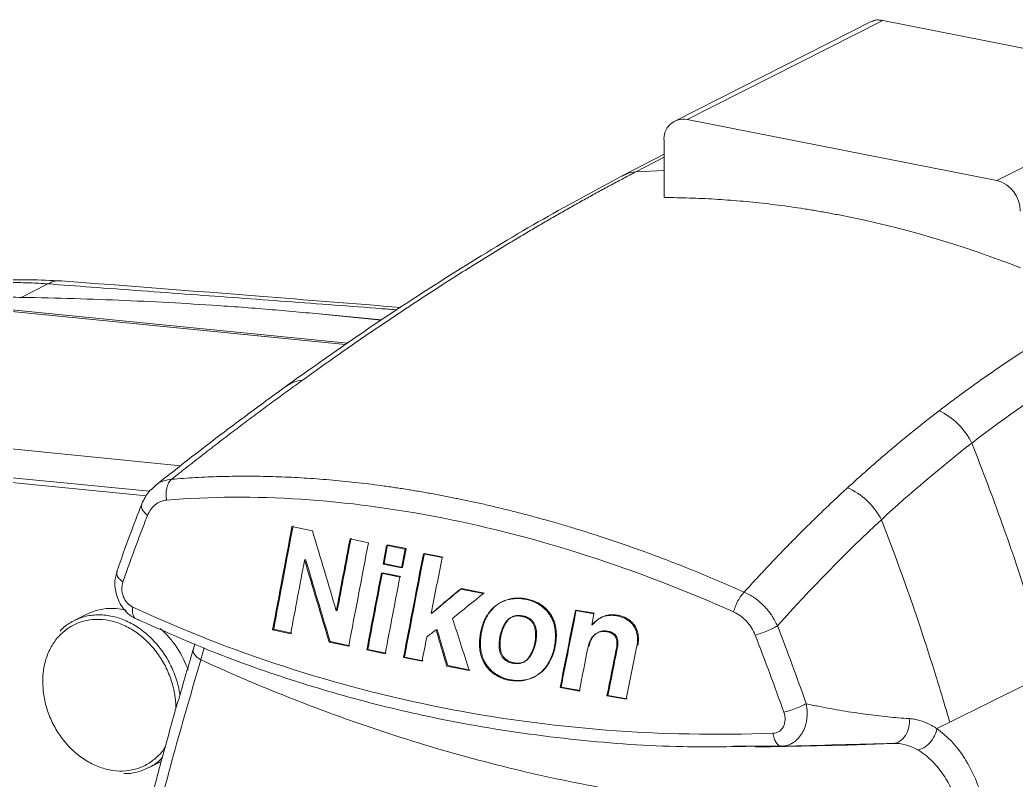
# Model space of a CAD drawing. Header units: millimetres. Extents: x -85 to 57, y -58 to 67.
# Drawn here: x -47 to 7.4, y 25.3 to 66.7 of the extents above; entities that cross this region are included whole.
import ezdxf

# ---------------------------------------------------------------- set-up
doc = ezdxf.new("R2010")
doc.units = ezdxf.units.MM

msp = doc.modelspace()

# ---------------------------------------------------------------- linework, layer by layer
at = {"color": 7, "linetype": 'Continuous', "lineweight": 15}
for p, q in [((-0.495, 66.661), (-11.253, 61.219)), ((0.101, 66.706), (-10.582, 61.303)), ((0.101, 66.706), (17.009, 63.374)), ((6.326, 57.97), (17.009, 63.374)), ((6.326, 57.97), (-10.582, 61.303)), ((-11.844, 60.13), (-11.833, 57.04)), ((-11.842, 59.415), (-14.122, 58.227)), ((-50.471, 51.213), (-29.109, 49.098)), ((-29.228, 49.015), (-50.463, 51.117)), ((-27.271, 50.361), (-30.65, 50.695)), ((-38.227, 42.409), (-63.023, 44.864)), ((-39.852, 41.087), (-39.626, 41.315)), ((-32.156, 39.097), (-31.036, 38.854)), ((-27.13, 37.065), (-26.934, 38.087)), ((-26.989, 38.06), (-27.185, 37.038)), ((-24.982, 37.597), (-23.961, 37.394)), ((-24.929, 37.623), (-23.908, 37.421)), ((-31.468, 37.261), (-31.411, 37.288)), ((-27.185, 37.038), (-27.13, 37.065)), ((-27.185, 37.038), (-26.174, 36.832)), ((-27.13, 37.065), (-26.12, 36.858)), ((-43.36, 34.304), (-44.055, 33.952)), ((-29.681, 34.511), (-29.712, 34.616)), ((-33.212, 33.456), (-33.154, 33.482)), ((-33.212, 33.456), (-32.225, 33.238)), ((-33.154, 33.482), (-32.167, 33.264)), ((-37.467, 32.686), (-37.556, 32.345)), ((-26.069, 31.94), (-26.015, 31.967)), ((-26.069, 31.94), (-25.054, 31.736)), ((-26.015, 31.967), (-25, 31.763)), ((3.754, 28.408), (8.156, 30.599)), ((3.754, 28.408), (3.047, 28.057)), ((-8.036, 27.094), (-5.426, 27.095)), ((-6.844, 27.053), (-1.833, 27.159)), ((-6.588, 27.104), (-5.49, 27.111)), ((-5.478, 27.097), (-5.323, 27.113)), ((-39.993, 25.921), (-39.298, 26.273))]:
    msp.add_line(p, q, dxfattribs=at)
at = {"color": 8, "linetype": 'Continuous', "lineweight": 15}
for p, q in [((-13.387, 58.443), (-11.841, 59.249)), ((-11.838, 58.512), (-13.387, 58.443)), ((-45.484, 52.329), (-46.941, 51.592)), ((-27.285, 50.352), (-30.682, 50.688)), ((-40.094, 40.768), (-48.293, 41.581)), ((-48.201, 41.827), (-39.941, 41.009)), ((-14.425, 32.628), (-14.369, 32.663)), ((-37.125, 31.812), (-36.946, 32.463)), ((-1.833, 27.159), (0.675, 27.255))]:
    msp.add_line(p, q, dxfattribs=at)
at = {"color": 144, "linetype": 'Continuous', "lineweight": 0}
for p, q in [((-28.988, 38.417), (-27.982, 38.207)), ((-26.934, 38.087), (-25.921, 37.881)), ((-26.174, 36.832), (-25.975, 37.854)), ((-25.921, 37.881), (-26.12, 36.858)), ((-27.278, 36.54), (-26.266, 36.333)), ((-27.223, 36.566), (-26.212, 36.36)), ((-26.12, 36.858), (-26.174, 36.832)), ((-22.961, 35.676), (-21.697, 35.432)), ((-22.908, 35.703), (-21.645, 35.459)), ((-29.737, 34.485), (-29.681, 34.511)), ((-24.501, 34.364), (-24.497, 34.386)), ((-16.687, 34.504), (-15.683, 34.325)), ((-16.638, 34.531), (-15.633, 34.352)), ((-15.792, 33.707), (-15.683, 34.325)), ((-15.743, 33.735), (-15.792, 33.707)), ((-24.236, 33.477), (-24.286, 33.438)), ((-15.619, 33.199), (-15.57, 33.226)), ((-30.131, 32.785), (-30.075, 32.811)), ((-30.131, 32.785), (-29.058, 32.558)), ((-30.075, 32.811), (-29.002, 32.584)), ((-18.851, 32.758), (-18.902, 32.731)), ((-28.074, 32.352), (-28.018, 32.378)), ((-28.074, 32.352), (-27.066, 32.144)), ((-28.018, 32.378), (-27.011, 32.17)), ((-14.45, 32.398), (-14.401, 32.426)), ((-19.288, 31.871), (-19.237, 31.899)), ((-23.705, 31.469), (-22.475, 31.229)), ((-23.652, 31.496), (-22.423, 31.256)), ((-17.516, 30.3), (-17.465, 30.327)), ((-17.516, 30.3), (-16.468, 30.111)), ((-17.465, 30.327), (-16.418, 30.139)), ((-14.96, 29.844), (-14.911, 29.872)), ((-14.96, 29.844), (-13.905, 29.661)), ((-14.911, 29.872), (-13.857, 29.689))]:
    msp.add_line(p, q, dxfattribs=at)
at = {"color": 7, "linetype": 'Continuous', "lineweight": 15}
for centre, radius, start, end in [((-10.771, 60.24), 1.079, 79.9243, 185.8346), ((5.881, 56.31), 1.719, 359.6065, 74.9738), ((-41.983, 31.497), 3.126, 75.565, 116.1333), ((-43.006, 29.442), 5.485, 19.1573, 48.1575)]:
    msp.add_arc(centre, radius, start, end, dxfattribs=at)
for points, knots in [([(-0.484, 66.641), (-0.455, 66.663), (-0.377, 66.723), (-0.168, 66.742), (0.011, 66.718), (0.101, 66.706)], [0, 0, 0, 0, 0.2291537, 0.6160765, 1, 1, 1, 1]), ([(-14.133, 58.218), (-15.556, 57.457), (-18.436, 55.915), (-22.964, 53.187), (-27.639, 50.173), (-30.845, 47.903), (-32.448, 46.769)], [0, 0, 0, 0, 0.245609, 0.497152, 0.748615, 1, 1, 1, 1]), ([(-13.387, 58.443), (-13.606, 58.328), (-14.044, 58.099), (-14.706, 57.745), (-15.373, 57.384), (-16.044, 57.014), (-16.72, 56.637), (-17.399, 56.252), (-18.084, 55.859), (-18.772, 55.458), (-19.465, 55.05), (-20.161, 54.633), (-20.862, 54.209), (-21.567, 53.776), (-22.793, 53.015), (-24.56, 51.89), (-26.489, 50.616), (-28.045, 49.56), (-29.212, 48.754), (-30.395, 47.924), (-31.191, 47.353), (-31.591, 47.067)], [0, 0, 0, 0, 0.038381, 0.076806, 0.115275, 0.153789, 0.192347, 0.23095, 0.269598, 0.308291, 0.347031, 0.385816, 0.424647, 0.463525, 0.50245, 0.626479, 0.751841, 0.813109, 0.874891, 0.937188, 1, 1, 1, 1]), ([(-2.114, 56.058), (-2.347, 56.103), (-2.813, 56.193), (-3.512, 56.316), (-4.21, 56.43), (-4.908, 56.534), (-5.605, 56.628), (-6.301, 56.713), (-6.997, 56.788), (-7.692, 56.853), (-8.385, 56.909), (-9.077, 56.955), (-9.768, 56.991), (-10.458, 57.018), (-11.146, 57.035), (-11.604, 57.038), (-11.833, 57.04)], [0, 0, 0, 0, 0.071564, 0.143107, 0.214629, 0.28613, 0.357611, 0.42907, 0.500509, 0.571927, 0.643325, 0.714701, 0.786057, 0.857392, 0.928706, 1, 1, 1, 1]), ([(3.169, 45.403), (3.383, 45.566), (3.811, 45.892), (4.456, 46.369), (5.104, 46.838), (5.754, 47.296), (6.405, 47.745), (7.059, 48.184), (7.715, 48.613), (8.373, 49.033), (9.218, 49.557), (10.253, 50.177), (11.485, 50.878), (12.728, 51.549), (13.981, 52.193), (14.826, 52.597), (15.249, 52.799)], [0, 0, 0, 0, 0.056021, 0.111886, 0.167595, 0.22315, 0.27855, 0.333796, 0.388888, 0.443826, 0.498611, 0.599141, 0.699542, 0.799818, 0.899969, 1, 1, 1, 1]), ([(-52.188, 51.871), (-52.034, 51.904), (-51.725, 51.971), (-51.257, 52.059), (-50.787, 52.137), (-50.314, 52.205), (-49.839, 52.263), (-49.362, 52.311), (-48.882, 52.349), (-48.401, 52.376), (-47.918, 52.394), (-47.433, 52.402), (-46.948, 52.399), (-46.461, 52.386), (-45.973, 52.364), (-45.647, 52.341), (-45.484, 52.329)], [0, 0, 0, 0, 0.071548, 0.143079, 0.214592, 0.286085, 0.357559, 0.429014, 0.50045, 0.571868, 0.643266, 0.714647, 0.78601, 0.857357, 0.928687, 1, 1, 1, 1]), ([(-44.745, 52.496), (-45.905, 52.545), (-48.232, 52.643), (-50.476, 52.238), (-51.601, 52.035)], [0, 0, 0, 0, 0.498682, 1, 1, 1, 1]), ([(-26.217, 51.045), (-28.795, 51.25), (-34.958, 51.741), (-41.145, 52.218), (-44.744, 52.496)], [0, 0, 0, 0, 0.418305, 1, 1, 1, 1]), ([(-30.682, 50.688), (-30.924, 50.712), (-31.406, 50.759), (-32.136, 50.826), (-32.87, 50.891), (-33.609, 50.953), (-34.353, 51.012), (-35.102, 51.069), (-36.487, 51.168), (-38.53, 51.296), (-41.264, 51.431), (-44.046, 51.531), (-46.399, 51.587), (-48.299, 51.614), (-49.73, 51.626), (-51.169, 51.629), (-52.136, 51.625), (-52.619, 51.622)], [0, 0, 0, 0, 0.035672, 0.0713315, 0.1069831, 0.1426315, 0.1782814, 0.2139374, 0.2496044, 0.3747925, 0.5000014, 0.6251895, 0.7503985, 0.8127997, 0.8751836, 0.9375753, 1, 1, 1, 1]), ([(-32.446, 46.77), (-33.657, 45.885), (-36.033, 44.149), (-38.446, 42.25), (-39.629, 41.318)], [0, 0, 0, 0, 0.509635, 1, 1, 1, 1]), ([(-31.591, 47.067), (-31.844, 46.885), (-32.351, 46.518), (-33.117, 45.957), (-33.893, 45.384), (-34.677, 44.798), (-35.471, 44.198), (-36.273, 43.586), (-37.084, 42.96), (-37.904, 42.321), (-38.454, 41.886), (-38.73, 41.668)], [0, 0, 0, 0, 0.107117, 0.215232, 0.324346, 0.434459, 0.545571, 0.657681, 0.770789, 0.884896, 1, 1, 1, 1]), ([(3.169, 45.403), (2.955, 45.237), (2.528, 44.907), (1.892, 44.401), (1.26, 43.887), (0.633, 43.366), (0.011, 42.836), (-0.606, 42.299), (-1.22, 41.755), (-1.625, 41.385), (-1.828, 41.201)], [0, 0, 0, 0, 0.125439, 0.250754, 0.375943, 0.501006, 0.625943, 0.750755, 0.875441, 1, 1, 1, 1]), ([(3.169, 45.403), (3.528, 45.243), (3.89, 44.997), (4.515, 44.38), (4.774, 44.012), (4.956, 43.638)], [0, 0, 0, 0, 0.5, 0.5, 1, 1, 1, 1]), ([(8.964, 32.057), (8.25, 34.467), (6.982, 38.347), (5.537, 42.176), (4.956, 43.638)], [0.0596938, 0.0596938, 0.0596938, 0.0596938, 0.5280611, 0.8196009, 0.8196009, 0.8196009, 0.8196009]), ([(-38.997, 40.53), (-39.018, 40.628), (-39.031, 40.736), (-39.033, 40.959), (-39.022, 41.073), (-38.973, 41.287), (-38.936, 41.386), (-38.843, 41.552), (-38.788, 41.619), (-38.73, 41.668)], [0, 0, 0, 0, 0.25, 0.25, 0.5, 0.5, 0.75, 0.75, 1, 1, 1, 1]), ([(-23.546, 40.698), (-23.786, 40.745), (-24.265, 40.838), (-24.982, 40.966), (-25.697, 41.086), (-26.409, 41.197), (-27.119, 41.299), (-27.827, 41.393), (-28.532, 41.477), (-29.234, 41.553), (-29.934, 41.619), (-30.631, 41.677), (-31.324, 41.726), (-32.015, 41.766), (-32.703, 41.797), (-33.387, 41.819), (-34.068, 41.832), (-34.745, 41.836), (-35.419, 41.831), (-36.089, 41.816), (-36.756, 41.793), (-37.418, 41.761), (-38.077, 41.72), (-38.513, 41.685), (-38.73, 41.668)], [0, 0, 0, 0, 0.0454531, 0.0909062, 0.1363589, 0.1818113, 0.2272632, 0.2727147, 0.3181662, 0.3636179, 0.4090702, 0.4545232, 0.4999774, 0.545433, 0.5908902, 0.6363493, 0.68181, 0.7272714, 0.7727325, 0.8181923, 0.86365, 0.9091045, 0.9545548, 1, 1, 1, 1]), ([(-39.646, 41.266), (-39.758, 41.18), (-40.066, 40.943), (-40.243, 40.563), (-40.355, 40.321)], [0, 0, 0, 0, 0.36376, 1, 1, 1, 1]), ([(-1.828, 41.201), (-2.043, 41.002), (-2.474, 40.605), (-3.114, 39.997), (-3.75, 39.382), (-4.381, 38.757), (-5.008, 38.124), (-5.63, 37.483), (-6.247, 36.833), (-6.861, 36.175), (-7.267, 35.73), (-7.469, 35.507)], [0, 0, 0, 0, 0.1113591, 0.2226574, 0.3338939, 0.4450676, 0.5561786, 0.6672273, 0.7782141, 0.8891386, 1, 1, 1, 1]), ([(0.027, 39.46), (-0.164, 39.828), (-0.435, 40.193), (-1.084, 40.802), (-1.459, 41.044), (-1.828, 41.201)], [0, 0, 0, 0, 0.5, 0.5, 1, 1, 1, 1]), ([(-40.358, 40.315), (-40.576, 39.752), (-41.047, 38.539), (-41.481, 37.302), (-41.714, 36.639)], [0, 0, 0, 0, 0.464465, 1, 1, 1, 1]), ([(-40.039, 39.696), (-39.945, 39.935), (-39.801, 40.136), (-39.442, 40.425), (-39.227, 40.511), (-38.997, 40.53)], [0, 0, 0, 0, 0.5, 0.5, 1, 1, 1, 1]), ([(-23.965, 39.557), (-26.578, 40.072), (-29.152, 40.413), (-34.178, 40.739), (-36.629, 40.725), (-38.997, 40.53)], [0, 0, 0, 0, 0.5, 0.5, 1, 1, 1, 1]), ([(-23.546, 40.698), (-23.309, 40.651), (-22.833, 40.555), (-22.117, 40.401), (-21.397, 40.239), (-20.675, 40.068), (-19.949, 39.887), (-19.221, 39.698), (-18.49, 39.5), (-17.756, 39.292), (-17.02, 39.076), (-16.282, 38.85), (-15.355, 38.557), (-14.236, 38.184), (-12.916, 37.719), (-11.579, 37.22), (-10.223, 36.685), (-8.851, 36.117), (-7.932, 35.711), (-7.469, 35.507)], [0, 0, 0, 0, 0.044966, 0.09003, 0.13519, 0.180448, 0.225803, 0.271255, 0.316805, 0.362452, 0.408198, 0.454041, 0.499981, 0.5805, 0.662145, 0.744917, 0.828817, 0.913844, 1, 1, 1, 1]), ([(-41.387, 36.062), (-41.301, 36.307), (-41.13, 36.798), (-40.866, 37.528), (-40.597, 38.255), (-40.322, 38.978), (-40.134, 39.456), (-40.039, 39.696)], [0, 0, 0, 0, 0.199999, 0.399985, 0.599972, 0.799972, 1, 1, 1, 1]), ([(-8.048, 34.43), (-10.703, 35.615), (-13.378, 36.64), (-18.702, 38.354), (-21.352, 39.042), (-23.965, 39.557)], [0, 0, 0, 0, 0.5, 0.5, 1, 1, 1, 1]), ([(-41.705, 36.664), (-41.755, 36.472), (-41.865, 36.056), (-41.787, 35.458), (-41.593, 34.957), (-41.352, 34.58), (-41.028, 34.245), (-40.766, 34.104), (-40.632, 34.031)], [0, 0, 0, 0, 0.19714, 0.427585, 0.55777, 0.69735, 0.845174, 1, 1, 1, 1]), ([(-41.387, 36.062), (-41.428, 35.943), (-41.449, 35.811), (-41.442, 35.54), (-41.415, 35.401), (-41.315, 35.143), (-41.242, 35.023), (-41.065, 34.825), (-40.961, 34.747), (-40.85, 34.696)], [0, 0, 0, 0, 0.25, 0.25, 0.5, 0.5, 0.75, 0.75, 1, 1, 1, 1]), ([(-7.469, 35.507), (-7.522, 35.457), (-7.58, 35.39), (-7.696, 35.229), (-7.755, 35.134), (-7.863, 34.932), (-7.911, 34.825), (-7.992, 34.619), (-8.024, 34.519), (-8.048, 34.43)], [0, 0, 0, 0, 0.25, 0.25, 0.5, 0.5, 0.75, 0.75, 1, 1, 1, 1]), ([(-7.469, 35.507), (-7.419, 35.484), (-7.318, 35.439), (-7.169, 35.359), (-7.02, 35.27), (-6.873, 35.171), (-6.729, 35.063), (-6.588, 34.945), (-6.437, 34.806), (-6.275, 34.637), (-6.103, 34.431), (-5.938, 34.198), (-5.781, 33.941), (-5.695, 33.756), (-5.65, 33.662)], [0, 0, 0, 0, 0.0645566, 0.1301899, 0.1968126, 0.264328, 0.3326301, 0.4016053, 0.471133, 0.5636199, 0.6633127, 0.7697343, 0.8822367, 1, 1, 1, 1]), ([(-38.281, 29.875), (-38.285, 29.928), (-38.311, 30.263), (-38.5, 30.884), (-38.847, 31.696), (-39.328, 32.44), (-39.91, 33.089), (-40.573, 33.616), (-41.292, 34.002), (-42.04, 34.232), (-42.786, 34.296), (-43.505, 34.196), (-44.158, 33.92), (-44.6, 33.639), (-44.783, 33.417), (-44.812, 33.383)], [0, 0, 0, 0, 0.016576, 0.104505, 0.192433, 0.280362, 0.368291, 0.45622, 0.544148, 0.632077, 0.720006, 0.807935, 0.895863, 0.983792, 1, 1, 1, 1]), ([(-40.85, 34.696), (-40.864, 34.607), (-40.869, 34.516), (-40.857, 34.348), (-40.839, 34.271), (-40.781, 34.145), (-40.741, 34.096), (-40.647, 34.032), (-40.594, 34.016), (-40.538, 34.016)], [0, 0, 0, 0, 0.25, 0.25, 0.5, 0.5, 0.75, 0.75, 1, 1, 1, 1]), ([(-40.85, 34.696), (-38.16, 33.45), (-35.396, 32.363), (-29.744, 30.526), (-26.858, 29.775), (-23.926, 29.197)], [0, 0, 0, 0, 0.5, 0.5, 1, 1, 1, 1]), ([(-15.743, 33.735), (-15.712, 33.769), (-15.652, 33.836), (-15.557, 33.927), (-15.459, 34.007), (-15.36, 34.076), (-15.258, 34.135), (-15.132, 34.192), (-14.975, 34.241), (-14.786, 34.27), (-14.591, 34.275), (-14.459, 34.257), (-14.393, 34.249)], [0, 0, 0, 0, 0.091058, 0.178474, 0.262557, 0.343651, 0.422143, 0.498458, 0.622419, 0.749326, 0.874134, 1, 1, 1, 1]), ([(-8.048, 34.43), (-7.789, 34.315), (-7.546, 34.138), (-7.14, 33.699), (-6.976, 33.437), (-6.867, 33.158)], [0, 0, 0, 0, 0.5, 0.5, 1, 1, 1, 1]), ([(-38.495, 29.167), (-38.496, 29.234), (-38.498, 29.367), (-38.513, 29.57), (-38.535, 29.772), (-38.577, 30.043), (-38.65, 30.382), (-38.772, 30.783), (-38.926, 31.175), (-39.173, 31.681), (-39.554, 32.275), (-40.111, 32.895), (-40.745, 33.398), (-41.432, 33.767), (-42.146, 33.987), (-42.859, 34.049), (-43.545, 33.95), (-44.176, 33.696), (-44.728, 33.295), (-45.105, 32.851), (-45.349, 32.441), (-45.5, 32.109), (-45.619, 31.755), (-45.704, 31.384), (-45.757, 30.998), (-45.762, 30.732), (-45.765, 30.599)], [0, 0, 0, 0, 0.01566, 0.031282, 0.046905, 0.062565, 0.093817, 0.125111, 0.156364, 0.187657, 0.250128, 0.312598, 0.375068, 0.437539, 0.500009, 0.56248, 0.62495, 0.687421, 0.749891, 0.812362, 0.843614, 0.874908, 0.90616, 0.937454, 0.968706, 1, 1, 1, 1]), ([(-40.664, 34.053), (-39.197, 33.402), (-36.243, 32.089), (-31.685, 30.508), (-27.1, 29.219), (-22.088, 28.147), (-16.678, 27.392), (-11.355, 27.012), (-8.001, 27.076), (-6.588, 27.104)], [0, 0, 0, 0, 0.1384632, 0.279063, 0.4155786, 0.5480134, 0.7182444, 0.8812466, 1, 1, 1, 1]), ([(-20.8, 33.086), (-20.789, 33.136), (-20.768, 33.233), (-20.727, 33.371), (-20.68, 33.503), (-20.625, 33.625), (-20.564, 33.74), (-20.496, 33.848), (-20.445, 33.913), (-20.42, 33.945)], [0, 0, 0, 0, 0.152961, 0.301586, 0.446416, 0.588032, 0.727058, 0.864152, 1, 1, 1, 1]), ([(-17.85, 33.925), (-17.837, 33.887), (-17.809, 33.809), (-17.778, 33.689), (-17.753, 33.564), (-17.735, 33.435), (-17.724, 33.301), (-17.723, 33.211), (-17.722, 33.165)], [0, 0, 0, 0, 0.153855, 0.311723, 0.474497, 0.642991, 0.81794, 1, 1, 1, 1]), ([(-15.57, 33.226), (-15.589, 33.211), (-15.628, 33.18), (-15.68, 33.127), (-15.729, 33.067), (-15.774, 33.002), (-15.831, 32.9), (-15.894, 32.752), (-15.925, 32.618), (-15.941, 32.549)], [0, 0, 0, 0, 0.097272, 0.195604, 0.29563, 0.397951, 0.50313, 0.741766, 1, 1, 1, 1]), ([(-6.867, 33.158), (-6.776, 33.186), (-6.67, 33.221), (-6.442, 33.303), (-6.321, 33.35), (-6.088, 33.446), (-5.977, 33.496), (-5.788, 33.586), (-5.71, 33.627), (-5.65, 33.662)], [0, 0, 0, 0, 0.25, 0.25, 0.5, 0.5, 0.75, 0.75, 1, 1, 1, 1]), ([(-18.902, 32.731), (-18.913, 32.682), (-18.934, 32.586), (-18.975, 32.448), (-19.024, 32.317), (-19.079, 32.194), (-19.141, 32.079), (-19.21, 31.97), (-19.262, 31.904), (-19.288, 31.871)], [0, 0, 0, 0, 0.151232, 0.298715, 0.44299, 0.584634, 0.724256, 0.862492, 1, 1, 1, 1]), ([(-17.722, 33.165), (-17.722, 33.111), (-17.723, 33.006), (-17.734, 32.852), (-17.752, 32.704), (-17.77, 32.609), (-17.779, 32.562)], [0, 0, 0, 0, 0.260209, 0.513107, 0.759436, 1, 1, 1, 1]), ([(-37.542, 32.378), (-37.85, 31.348), (-38.46, 29.304), (-39.279, 26.351), (-39.986, 23.665), (-40.55, 21.37), (-40.912, 19.837), (-41.08, 19.065), (-41.11, 18.928)], [0, 0, 0, 0, 0.2330058, 0.4629209, 0.6624336, 0.8314981, 0.9700883, 1, 1, 1, 1]), ([(4.269, 23.654), (3.987, 23.636), (3.424, 23.602), (2.577, 23.561), (1.729, 23.53), (0.88, 23.508), (0.029, 23.495), (-0.824, 23.492), (-1.678, 23.498), (-2.533, 23.514), (-3.39, 23.539), (-4.248, 23.574), (-5.108, 23.617), (-7.414, 23.76), (-11.181, 24.137), (-16.417, 25), (-21.655, 26.201), (-25.713, 27.395), (-28.594, 28.367), (-30.312, 28.984), (-32.024, 29.636), (-33.73, 30.325), (-35.431, 31.046), (-36.56, 31.557), (-37.125, 31.812)], [0, 0, 0, 0, 0.020784, 0.041559, 0.062325, 0.083086, 0.103843, 0.124598, 0.145353, 0.16611, 0.18687, 0.207636, 0.228409, 0.249191, 0.374591, 0.500001, 0.625401, 0.750811, 0.792363, 0.833887, 0.875397, 0.91691, 0.958439, 1, 1, 1, 1]), ([(-45.765, 30.599), (-45.751, 30.33), (-45.722, 29.791), (-45.502, 28.978), (-45.164, 28.203), (-44.706, 27.491), (-44.15, 26.871), (-43.516, 26.368), (-42.828, 25.999), (-42.114, 25.779), (-41.401, 25.717), (-40.716, 25.816), (-40.082, 26.068), (-39.54, 26.478), (-39.198, 26.827), (-39.078, 27.061), (-39.068, 27.08)], [0, 0, 0, 0, 0.076387, 0.152773, 0.22916, 0.305547, 0.381934, 0.45832, 0.534707, 0.611094, 0.687481, 0.763867, 0.840254, 0.916641, 0.993027, 1, 1, 1, 1]), ([(-4.084, 29.417), (-4.075, 29.371), (-4.057, 29.28), (-4.041, 29.145), (-4.031, 29.015), (-4.029, 28.891), (-4.032, 28.774), (-4.04, 28.664), (-4.065, 28.455), (-4.135, 28.159), (-4.296, 27.805), (-4.515, 27.511), (-4.752, 27.311), (-4.984, 27.189), (-5.197, 27.117), (-5.349, 27.103), (-5.426, 27.095)], [0, 0, 0, 0, 0.041669, 0.082, 0.120771, 0.157779, 0.192842, 0.225797, 0.256507, 0.383788, 0.505283, 0.628189, 0.751055, 0.830845, 0.914285, 1, 1, 1, 1]), ([(-4.084, 29.417), (-4.143, 29.383), (-4.221, 29.343), (-4.411, 29.257), (-4.521, 29.211), (-4.755, 29.122), (-4.877, 29.079), (-5.106, 29.006), (-5.213, 28.975), (-5.306, 28.951)], [0, 0, 0, 0, 0.25, 0.25, 0.5, 0.5, 0.75, 0.75, 1, 1, 1, 1]), ([(1.545, 28.604), (1.352, 28.618), (0.962, 28.646), (0.37, 28.701), (-0.233, 28.766), (-0.847, 28.844), (-1.472, 28.934), (-2.109, 29.035), (-2.757, 29.15), (-3.416, 29.276), (-3.86, 29.37), (-4.084, 29.417)], [0, 0, 0, 0, 0.1044073, 0.2104967, 0.3182637, 0.4277047, 0.5388187, 0.6516043, 0.7660626, 0.8821951, 1, 1, 1, 1]), ([(-23.926, 29.197), (-20.993, 28.619), (-18.014, 28.214), (-11.996, 27.751), (-8.957, 27.694), (-5.906, 27.809)], [0, 0, 0, 0, 0.5, 0.5, 1, 1, 1, 1]), ([(-5.906, 27.809), (-5.781, 27.814), (-5.663, 27.848), (-5.462, 27.971), (-5.38, 28.06), (-5.268, 28.277), (-5.238, 28.404), (-5.233, 28.673), (-5.258, 28.814), (-5.306, 28.951)], [0, 0, 0, 0, 0.25, 0.25, 0.5, 0.5, 0.75, 0.75, 1, 1, 1, 1]), ([(0.675, 27.255), (0.786, 27.261), (0.907, 27.296), (1.138, 27.439), (1.249, 27.548), (1.423, 27.818), (1.486, 27.978), (1.554, 28.3), (1.56, 28.461), (1.545, 28.604)], [0, 0, 0, 0, 0.25, 0.25, 0.5, 0.5, 0.75, 0.75, 1, 1, 1, 1]), ([(3.047, 28.057), (2.997, 28.09), (2.896, 28.157), (2.745, 28.243), (2.598, 28.319), (2.453, 28.384), (2.312, 28.44), (2.174, 28.487), (2.041, 28.525), (1.911, 28.555), (1.785, 28.578), (1.664, 28.595), (1.584, 28.601), (1.545, 28.604)], [0, 0, 0, 0, 0.103797, 0.205021, 0.303662, 0.399724, 0.493209, 0.584116, 0.672445, 0.758197, 0.841375, 0.921978, 1, 1, 1, 1]), ([(-5.906, 27.809), (-5.89, 27.716), (-5.867, 27.621), (-5.805, 27.445), (-5.766, 27.363), (-5.677, 27.23), (-5.628, 27.177), (-5.526, 27.11), (-5.474, 27.094), (-5.426, 27.095)], [0, 0, 0, 0, 0.25, 0.25, 0.5, 0.5, 0.75, 0.75, 1, 1, 1, 1]), ([(1.998, 26.899), (2.099, 26.911), (2.213, 26.946), (2.447, 27.076), (2.565, 27.171), (2.773, 27.4), (2.862, 27.534), (2.989, 27.803), (3.029, 27.937), (3.047, 28.057)], [0, 0, 0, 0, 0.25, 0.25, 0.5, 0.5, 0.75, 0.75, 1, 1, 1, 1]), ([(3.047, 28.057), (3.598, 27.686), (4.118, 27.13), (4.996, 25.753), (5.355, 24.931), (5.597, 24.052)], [0, 0, 0, 0, 0.5, 0.5, 1, 1, 1, 1]), ([(1.998, 26.899), (2.041, 26.874), (2.142, 26.815), (2.314, 26.698), (2.528, 26.533), (2.779, 26.305), (3.06, 26.002), (3.344, 25.635), (3.605, 25.227), (3.825, 24.816), (4.006, 24.414), (4.153, 24.029), (4.232, 23.775), (4.269, 23.654)], [0, 0, 0, 0, 0.043441, 0.102723, 0.177887, 0.268981, 0.376046, 0.499113, 0.615475, 0.723781, 0.823987, 0.916066, 1, 1, 1, 1]), ([(-41.338, 25.612), (-41.314, 25.61), (-41.042, 25.584), (-40.542, 25.689), (-39.888, 25.951), (-39.445, 26.236), (-39.261, 26.46), (-39.231, 26.496)], [0, 0, 0, 0, 0.0298833, 0.3337633, 0.6376434, 0.9415234, 1, 1, 1, 1])]:
    msp.add_open_spline(points, degree=3, knots=knots, dxfattribs=at)
at = {"color": 8, "linetype": 'Continuous', "lineweight": 15}
for points, knots in [([(-13.387, 58.443), (-13.563, 58.418), (-13.827, 58.381), (-14.052, 58.249), (-14.126, 58.205)], [0, 0, 0, 0, 0.667523, 1, 1, 1, 1]), ([(-45.484, 52.329), (-45.351, 52.394), (-45.108, 52.514), (-44.858, 52.491), (-44.745, 52.481)], [0, 0, 0, 0, 0.546401, 1, 1, 1, 1]), ([(-45.484, 52.329), (-44.698, 52.271), (-42.997, 52.145), (-40.386, 51.953), (-37.702, 51.756), (-35.063, 51.562), (-32.458, 51.369), (-29.85, 51.174), (-27.835, 51.022), (-26.696, 50.934), (-26.42, 50.913)], [0, 0, 0, 0, 0.123705, 0.267537, 0.410271, 0.545626, 0.682341, 0.820031, 0.956481, 1, 1, 1, 1]), ([(-32.443, 46.766), (-32.321, 46.844), (-32.069, 47.006), (-31.754, 47.046), (-31.591, 47.067)], [0, 0, 0, 0, 0.4856169, 1, 1, 1, 1]), ([(-39.626, 41.315), (-39.614, 41.327), (-39.492, 41.454), (-39.191, 41.591), (-38.882, 41.643), (-38.73, 41.668)], [0, 0, 0, 0, 0.0506068, 0.5354907, 1, 1, 1, 1]), ([(-40.039, 39.696), (-40.117, 39.764), (-40.278, 39.905), (-40.394, 40.134), (-40.365, 40.259), (-40.351, 40.32)], [0, 0, 0, 0, 0.325977, 0.675143, 1, 1, 1, 1]), ([(-41.704, 36.637), (-41.716, 36.584), (-41.742, 36.469), (-41.626, 36.259), (-41.464, 36.126), (-41.387, 36.062)], [0, 0, 0, 0, 0.302967, 0.663453, 1, 1, 1, 1]), ([(-37.543, 32.369), (-37.549, 32.348), (-37.563, 32.298), (-37.541, 32.207), (-37.481, 32.101), (-37.36, 31.964), (-37.218, 31.872), (-37.125, 31.812)], [0, 0, 0, 0, 0.12412, 0.30645, 0.488779, 0.66743, 1, 1, 1, 1]), ([(-37.125, 31.812), (-37.368, 30.999), (-37.852, 29.379), (-38.545, 26.921), (-39.243, 24.339), (-39.902, 21.761), (-40.311, 20), (-40.499, 19.191)], [0, 0, 0, 0, 0.196126, 0.390629, 0.588107, 0.810626, 1, 1, 1, 1])]:
    msp.add_open_spline(points, degree=3, knots=knots, dxfattribs=at)
at = {"color": 7, "linetype": 'Continuous', "lineweight": 15}
for points in [[(7.612, 53.208), (4.392, 54.465), (1.151, 55.415), (-2.114, 56.058)], [(16.866, 50.965), (12.694, 48.999), (8.717, 46.547), (4.956, 43.638)], [(4.956, 43.638), (3.271, 42.335), (1.628, 40.941), (0.027, 39.46)], [(0.027, 39.46), (-1.924, 37.655), (-3.815, 35.719), (-5.65, 33.662)], [(2.995, 30.943), (2.103, 33.809), (1.113, 36.648), (0.027, 39.46)], [(-32.156, 39.097), (-32.508, 37.216), (-32.86, 35.336), (-33.212, 33.456)], [(-33.154, 33.482), (-32.803, 35.362), (-32.451, 37.242), (-32.098, 39.123)], [(-29.737, 34.485), (-30.171, 35.941), (-30.604, 37.397), (-31.036, 38.854)], [(-24.982, 37.597), (-25.345, 35.711), (-25.708, 33.825), (-26.069, 31.94)], [(-26.015, 31.967), (-25.653, 33.852), (-25.291, 35.738), (-24.929, 37.623)], [(-32.225, 33.238), (-31.973, 34.579), (-31.721, 35.92), (-31.468, 37.261)], [(-31.468, 37.261), (-31.024, 35.769), (-30.578, 34.277), (-30.131, 32.785)], [(-30.075, 32.811), (-30.521, 34.303), (-30.967, 35.795), (-31.411, 37.288)], [(-27.278, 36.54), (-27.544, 35.144), (-27.809, 33.747), (-28.074, 32.352)], [(-28.018, 32.378), (-27.754, 33.774), (-27.489, 35.17), (-27.223, 36.566)], [(-27.066, 32.144), (-26.8, 33.54), (-26.533, 34.936), (-26.266, 36.333)], [(-23.394, 34.074), (-22.83, 34.526), (-22.265, 34.979), (-21.697, 35.432)], [(-16.687, 34.504), (-16.964, 33.102), (-17.24, 31.701), (-17.516, 30.3)], [(-17.465, 30.327), (-17.19, 31.729), (-16.914, 33.13), (-16.638, 34.531)], [(-22.475, 31.229), (-22.782, 32.177), (-23.088, 33.126), (-23.394, 34.074)], [(-20.748, 33.114), (-20.73, 33.203), (-20.688, 33.372), (-20.601, 33.601), (-20.494, 33.803), (-20.413, 33.918), (-20.368, 33.972)], [(-17.9, 33.898), (-17.857, 33.782), (-17.794, 33.539), (-17.772, 33.275), (-17.772, 33.137)], [(-15.792, 33.707), (-15.737, 33.771), (-15.622, 33.89), (-15.425, 34.044), (-15.206, 34.161), (-14.963, 34.229), (-14.705, 34.25), (-14.53, 34.236), (-14.442, 34.221)], [(-15.619, 33.199), (-15.66, 33.168), (-15.734, 33.099), (-15.827, 32.973), (-15.9, 32.833), (-15.954, 32.682), (-15.98, 32.576), (-15.991, 32.521)], [(-4.084, 29.417), (-4.581, 30.838), (-5.103, 32.254), (-5.65, 33.662)], [(-18.851, 32.758), (-18.869, 32.669), (-18.912, 32.5), (-19.001, 32.271), (-19.109, 32.069), (-19.192, 31.953), (-19.237, 31.899)], [(-17.772, 33.137), (-17.772, 33.028), (-17.781, 32.818), (-17.81, 32.626), (-17.83, 32.534)], [(-5.306, 28.951), (-5.801, 30.36), (-6.322, 31.762), (-6.867, 33.158)], [(-16.468, 30.111), (-16.309, 30.915), (-16.15, 31.718), (-15.991, 32.521)], [(-14.45, 32.398), (-14.62, 31.547), (-14.79, 30.695), (-14.96, 29.844)], [(-14.911, 29.872), (-14.741, 30.723), (-14.571, 31.575), (-14.401, 32.426)], [(-13.905, 29.661), (-13.713, 30.631), (-13.52, 31.601), (-13.327, 32.572)], [(2.995, 30.943), (3.256, 30.1), (3.509, 29.255), (3.754, 28.408)], [(-5.426, 27.095), (-3.289, 27.15), (-1.245, 27.206), (0.675, 27.255)], [(1.998, 26.899), (1.566, 27.146), (1.115, 27.267), (0.675, 27.255)]]:
    msp.add_open_spline(points, degree=3, dxfattribs=at)
at = {"color": 144, "linetype": 'Continuous', "lineweight": 0}
for points in [[(-28.988, 38.417), (-29.238, 37.106), (-29.488, 35.796), (-29.737, 34.485)], [(-29.681, 34.511), (-29.432, 35.822), (-29.182, 37.133), (-28.932, 38.444)], [(-29.058, 32.558), (-28.7, 34.44), (-28.342, 36.324), (-27.982, 38.207)], [(-25.975, 37.854), (-26.314, 37.922), (-26.651, 37.991), (-26.989, 38.06)], [(-24.554, 34.337), (-24.357, 35.356), (-24.159, 36.375), (-23.961, 37.394)], [(-22.961, 35.676), (-23.29, 35.4), (-23.619, 35.123), (-23.947, 34.848)], [(-23.894, 34.875), (-23.566, 35.151), (-23.237, 35.427), (-22.908, 35.703)], [(-23.947, 34.848), (-24.15, 34.677), (-24.352, 34.507), (-24.554, 34.337)], [(-24.501, 34.364), (-24.299, 34.534), (-24.096, 34.704), (-23.894, 34.875)], [(-24.796, 33.059), (-24.628, 33.189), (-24.459, 33.319), (-24.29, 33.45)], [(-24.29, 33.45), (-24.172, 33.051), (-24.055, 32.653), (-23.937, 32.254)], [(-23.884, 32.281), (-24.001, 32.68), (-24.119, 33.078), (-24.236, 33.477)], [(-25.054, 31.736), (-24.968, 32.177), (-24.882, 32.618), (-24.796, 33.059)], [(-23.937, 32.254), (-23.86, 31.992), (-23.783, 31.73), (-23.705, 31.469)], [(-23.652, 31.496), (-23.729, 31.757), (-23.807, 32.019), (-23.884, 32.281)]]:
    msp.add_open_spline(points, degree=3, dxfattribs=at)
for points, knots in [([(-20.938, 34.838), (-20.975, 34.813), (-21.048, 34.762), (-21.151, 34.673), (-21.249, 34.576), (-21.343, 34.469), (-21.432, 34.352), (-21.487, 34.268), (-21.514, 34.225)], [0, 0, 0, 0, 0.159577, 0.321157, 0.485389, 0.652891, 0.824246, 1, 1, 1, 1]), ([(-21.462, 34.254), (-21.434, 34.296), (-21.38, 34.38), (-21.29, 34.496), (-21.197, 34.604), (-21.098, 34.701), (-20.996, 34.789), (-20.923, 34.84), (-20.886, 34.865)], [0, 0, 0, 0, 0.175746, 0.347098, 0.514599, 0.678833, 0.840417, 1, 1, 1, 1]), ([(-20.217, 35.127), (-20.259, 35.119), (-20.343, 35.103), (-20.467, 35.068), (-20.589, 35.024), (-20.708, 34.971), (-20.825, 34.91), (-20.9, 34.862), (-20.938, 34.838)], [0, 0, 0, 0, 0.162602, 0.326093, 0.491039, 0.657989, 0.827473, 1, 1, 1, 1]), ([(-20.886, 34.865), (-20.848, 34.889), (-20.773, 34.937), (-20.656, 34.998), (-20.537, 35.051), (-20.415, 35.095), (-20.292, 35.13), (-20.207, 35.147), (-20.165, 35.155)], [0, 0, 0, 0, 0.17254, 0.342032, 0.508983, 0.673925, 0.837409, 1, 1, 1, 1]), ([(-19.422, 35.117), (-19.467, 35.124), (-19.558, 35.14), (-19.693, 35.153), (-19.827, 35.159), (-19.959, 35.156), (-20.089, 35.147), (-20.174, 35.134), (-20.217, 35.127)], [0, 0, 0, 0, 0.168977, 0.336431, 0.502807, 0.668555, 0.834133, 1, 1, 1, 1]), ([(-20.165, 35.155), (-20.122, 35.161), (-20.037, 35.174), (-19.907, 35.184), (-19.775, 35.186), (-19.642, 35.18), (-19.507, 35.167), (-19.416, 35.152), (-19.37, 35.144)], [0, 0, 0, 0, 0.165871, 0.33145, 0.497197, 0.663571, 0.831024, 1, 1, 1, 1]), ([(-18.765, 34.889), (-18.806, 34.91), (-18.888, 34.952), (-19.016, 35.005), (-19.148, 35.05), (-19.283, 35.088), (-19.375, 35.107), (-19.422, 35.117)], [0, 0, 0, 0, 0.191836, 0.386981, 0.586232, 0.790339, 1, 1, 1, 1]), ([(-19.37, 35.144), (-19.324, 35.135), (-19.232, 35.116), (-19.097, 35.078), (-18.965, 35.032), (-18.838, 34.979), (-18.755, 34.937), (-18.714, 34.916)], [0, 0, 0, 0, 0.209663, 0.413769, 0.613019, 0.808163, 1, 1, 1, 1]), ([(-18.251, 34.486), (-18.276, 34.513), (-18.325, 34.567), (-18.405, 34.641), (-18.489, 34.711), (-18.577, 34.776), (-18.669, 34.836), (-18.733, 34.871), (-18.765, 34.889)], [0, 0, 0, 0, 0.163111, 0.326623, 0.491317, 0.657959, 0.827285, 1, 1, 1, 1]), ([(-18.714, 34.916), (-18.676, 34.895), (-18.6, 34.853), (-18.491, 34.779), (-18.388, 34.698), (-18.29, 34.61), (-18.23, 34.546), (-18.2, 34.514)], [0, 0, 0, 0, 0.2068247, 0.4089696, 0.6076717, 0.8042335, 1, 1, 1, 1]), ([(-17.9, 33.898), (-17.915, 33.935), (-17.944, 34.009), (-17.995, 34.115), (-18.051, 34.216), (-18.112, 34.311), (-18.178, 34.402), (-18.227, 34.458), (-18.251, 34.486)], [0, 0, 0, 0, 0.1744349, 0.3445136, 0.5111342, 0.6752515, 0.8378645, 1, 1, 1, 1]), ([(-18.2, 34.514), (-18.176, 34.486), (-18.127, 34.43), (-18.061, 34.339), (-18, 34.243), (-17.944, 34.142), (-17.894, 34.036), (-17.865, 33.963), (-17.85, 33.925)], [0, 0, 0, 0, 0.162158, 0.324783, 0.488902, 0.655516, 0.825582, 1, 1, 1, 1]), ([(-21.514, 34.225), (-21.537, 34.188), (-21.581, 34.113), (-21.641, 33.993), (-21.696, 33.866), (-21.745, 33.732), (-21.789, 33.591), (-21.828, 33.443), (-21.849, 33.34), (-21.86, 33.288)], [0, 0, 0, 0, 0.133957, 0.270247, 0.409273, 0.551417, 0.697036, 0.846461, 1, 1, 1, 1]), ([(-21.807, 33.315), (-21.795, 33.376), (-21.77, 33.495), (-21.723, 33.666), (-21.669, 33.828), (-21.608, 33.979), (-21.54, 34.122), (-21.487, 34.21), (-21.462, 34.254)], [0, 0, 0, 0, 0.178724, 0.351913, 0.520066, 0.68373, 0.843496, 1, 1, 1, 1]), ([(-20.42, 33.945), (-20.403, 33.964), (-20.37, 34.001), (-20.315, 34.05), (-20.245, 34.101), (-20.159, 34.148), (-20.024, 34.195), (-19.838, 34.218), (-19.685, 34.197), (-19.604, 34.186)], [0, 0, 0, 0, 0.08368, 0.167512, 0.252093, 0.378077, 0.503392, 0.738328, 1, 1, 1, 1]), ([(-19.553, 34.213), (-19.595, 34.22), (-19.675, 34.233), (-19.792, 34.238), (-19.901, 34.231), (-20.006, 34.211), (-20.107, 34.175), (-20.204, 34.122), (-20.293, 34.056), (-20.343, 34), (-20.368, 33.972)], [0, 0, 0, 0, 0.13478, 0.261783, 0.382074, 0.496906, 0.622099, 0.748088, 0.874431, 1, 1, 1, 1]), ([(-19.604, 34.186), (-19.576, 34.18), (-19.522, 34.17), (-19.442, 34.146), (-19.367, 34.117), (-19.266, 34.067), (-19.147, 33.985), (-19.028, 33.853), (-18.942, 33.694), (-18.891, 33.528), (-18.862, 33.356), (-18.86, 33.245), (-18.858, 33.188)], [0, 0, 0, 0, 0.0683, 0.133145, 0.194953, 0.254206, 0.386044, 0.509263, 0.627173, 0.75822, 0.87486, 1, 1, 1, 1]), ([(-18.807, 33.216), (-18.808, 33.254), (-18.809, 33.329), (-18.821, 33.441), (-18.855, 33.626), (-18.935, 33.835), (-19.096, 34.012), (-19.238, 34.11), (-19.394, 34.179), (-19.498, 34.201), (-19.553, 34.213)], [0, 0, 0, 0, 0.084757, 0.165344, 0.242384, 0.490091, 0.613482, 0.745602, 0.866664, 1, 1, 1, 1]), ([(-13.609, 33.796), (-13.631, 33.819), (-13.677, 33.866), (-13.751, 33.928), (-13.831, 33.986), (-13.916, 34.039), (-14.042, 34.105), (-14.218, 34.174), (-14.365, 34.205), (-14.442, 34.221)], [0, 0, 0, 0, 0.09664, 0.194559, 0.294513, 0.39721, 0.503306, 0.741504, 1, 1, 1, 1]), ([(-14.393, 34.249), (-14.354, 34.241), (-14.277, 34.227), (-14.165, 34.196), (-14.059, 34.158), (-13.953, 34.112), (-13.849, 34.057), (-13.747, 33.99), (-13.649, 33.913), (-13.59, 33.853), (-13.56, 33.824)], [0, 0, 0, 0, 0.132036, 0.258472, 0.379879, 0.496898, 0.623912, 0.747868, 0.875966, 1, 1, 1, 1]), ([(-13.291, 32.943), (-13.293, 32.986), (-13.295, 33.069), (-13.311, 33.192), (-13.337, 33.308), (-13.372, 33.419), (-13.416, 33.523), (-13.471, 33.621), (-13.534, 33.713), (-13.584, 33.768), (-13.609, 33.796)], [0, 0, 0, 0, 0.141963, 0.276287, 0.404157, 0.526947, 0.646205, 0.763621, 0.880962, 1, 1, 1, 1]), ([(-13.56, 33.824), (-13.538, 33.799), (-13.494, 33.75), (-13.436, 33.669), (-13.385, 33.584), (-13.342, 33.493), (-13.306, 33.398), (-13.279, 33.298), (-13.259, 33.193), (-13.246, 33.083), (-13.244, 33.009), (-13.243, 32.971)], [0, 0, 0, 0, 0.106396, 0.211166, 0.315551, 0.420805, 0.528152, 0.638745, 0.753642, 0.873785, 1, 1, 1, 1]), ([(-21.86, 33.288), (-21.869, 33.235), (-21.888, 33.132), (-21.907, 32.976), (-21.919, 32.825), (-21.921, 32.725), (-21.922, 32.676)], [0, 0, 0, 0, 0.266081, 0.521034, 0.76545, 1, 1, 1, 1]), ([(-21.869, 32.704), (-21.869, 32.752), (-21.867, 32.853), (-21.855, 33.003), (-21.835, 33.159), (-21.817, 33.262), (-21.807, 33.315)], [0, 0, 0, 0, 0.234379, 0.478728, 0.733734, 1, 1, 1, 1]), ([(-18.858, 33.188), (-18.859, 33.148), (-18.86, 33.068), (-18.868, 32.952), (-18.881, 32.839), (-18.895, 32.767), (-18.902, 32.731)], [0, 0, 0, 0, 0.258552, 0.510911, 0.757802, 1, 1, 1, 1]), ([(-18.851, 32.758), (-18.844, 32.794), (-18.83, 32.867), (-18.817, 32.979), (-18.809, 33.096), (-18.808, 33.176), (-18.807, 33.216)], [0, 0, 0, 0, 0.24228, 0.48921, 0.741547, 1, 1, 1, 1]), ([(-15.619, 33.199), (-15.595, 33.216), (-15.548, 33.249), (-15.474, 33.289), (-15.398, 33.321), (-15.292, 33.352), (-15.151, 33.371), (-15.033, 33.356), (-14.973, 33.349)], [0, 0, 0, 0, 0.131055, 0.257528, 0.380288, 0.500286, 0.74515, 1, 1, 1, 1]), ([(-14.924, 33.376), (-14.954, 33.381), (-15.015, 33.39), (-15.103, 33.392), (-15.188, 33.387), (-15.297, 33.367), (-15.43, 33.321), (-15.522, 33.258), (-15.57, 33.226)], [0, 0, 0, 0, 0.1291915, 0.2549451, 0.3782513, 0.5001604, 0.7427083, 1, 1, 1, 1]), ([(-14.973, 33.349), (-14.947, 33.344), (-14.896, 33.335), (-14.822, 33.313), (-14.739, 33.28), (-14.652, 33.233), (-14.537, 33.141), (-14.429, 32.968), (-14.419, 32.816), (-14.414, 32.736)], [0, 0, 0, 0, 0.093356, 0.182422, 0.267875, 0.397586, 0.511534, 0.739506, 1, 1, 1, 1]), ([(-14.365, 32.763), (-14.366, 32.791), (-14.367, 32.844), (-14.379, 32.921), (-14.403, 33.007), (-14.446, 33.1), (-14.515, 33.19), (-14.603, 33.261), (-14.702, 33.314), (-14.811, 33.355), (-14.886, 33.369), (-14.924, 33.376)], [0, 0, 0, 0, 0.089932, 0.173299, 0.251503, 0.372963, 0.490184, 0.603706, 0.733085, 0.862134, 1, 1, 1, 1]), ([(-21.922, 32.676), (-21.921, 32.634), (-21.92, 32.551), (-21.91, 32.427), (-21.895, 32.307), (-21.871, 32.172), (-21.833, 32.022), (-21.778, 31.861), (-21.729, 31.761), (-21.705, 31.711)], [0, 0, 0, 0, 0.130805, 0.257078, 0.379228, 0.497706, 0.672132, 0.838874, 1, 1, 1, 1]), ([(-21.653, 31.739), (-21.668, 31.768), (-21.697, 31.827), (-21.735, 31.919), (-21.768, 32.015), (-21.797, 32.115), (-21.832, 32.261), (-21.862, 32.459), (-21.867, 32.62), (-21.869, 32.704)], [0, 0, 0, 0, 0.096033, 0.193834, 0.293881, 0.396621, 0.502466, 0.743132, 1, 1, 1, 1]), ([(-20.847, 32.611), (-20.846, 32.65), (-20.845, 32.729), (-20.836, 32.847), (-20.822, 32.967), (-20.807, 33.046), (-20.8, 33.086)], [0, 0, 0, 0, 0.240596, 0.486992, 0.739906, 1, 1, 1, 1]), ([(-20.748, 33.114), (-20.755, 33.074), (-20.77, 32.995), (-20.784, 32.875), (-20.793, 32.757), (-20.794, 32.678), (-20.795, 32.638)], [0, 0, 0, 0, 0.259974, 0.512858, 0.7593, 1, 1, 1, 1]), ([(-20.795, 32.638), (-20.794, 32.6), (-20.793, 32.526), (-20.781, 32.416), (-20.757, 32.285), (-20.711, 32.138), (-20.626, 31.982), (-20.506, 31.852), (-20.366, 31.757), (-20.212, 31.689), (-20.108, 31.667), (-20.054, 31.656)], [0, 0, 0, 0, 0.084412, 0.164744, 0.241637, 0.372595, 0.490484, 0.613252, 0.745759, 0.866896, 1, 1, 1, 1]), ([(-14.414, 32.736), (-14.415, 32.699), (-14.417, 32.624), (-14.429, 32.511), (-14.443, 32.436), (-14.45, 32.398)], [0, 0, 0, 0, 0.320819, 0.653641, 1, 1, 1, 1]), ([(-14.401, 32.426), (-14.391, 32.483), (-14.371, 32.593), (-14.367, 32.708), (-14.365, 32.763)], [0, 0, 0, 0, 0.514547, 1, 1, 1, 1]), ([(-13.327, 32.572), (-13.321, 32.6), (-13.31, 32.658), (-13.299, 32.749), (-13.292, 32.844), (-13.292, 32.91), (-13.291, 32.943)], [0, 0, 0, 0, 0.236373, 0.481287, 0.735579, 1, 1, 1, 1]), ([(-13.243, 32.971), (-13.244, 32.905), (-13.246, 32.779), (-13.268, 32.658), (-13.278, 32.6)], [0, 0, 0, 0, 0.51896, 1, 1, 1, 1]), ([(-20.106, 31.629), (-20.142, 31.636), (-20.213, 31.65), (-20.316, 31.685), (-20.433, 31.74), (-20.558, 31.825), (-20.678, 31.954), (-20.763, 32.111), (-20.814, 32.276), (-20.843, 32.446), (-20.846, 32.555), (-20.847, 32.611)], [0, 0, 0, 0, 0.090228, 0.174704, 0.254445, 0.386909, 0.509731, 0.627524, 0.75853, 0.87512, 1, 1, 1, 1]), ([(-18.182, 31.594), (-18.16, 31.631), (-18.114, 31.706), (-18.054, 31.827), (-17.998, 31.954), (-17.948, 32.089), (-17.903, 32.231), (-17.863, 32.379), (-17.841, 32.482), (-17.83, 32.534)], [0, 0, 0, 0, 0.133649, 0.269744, 0.408683, 0.550841, 0.696568, 0.846188, 1, 1, 1, 1]), ([(-17.779, 32.562), (-17.792, 32.501), (-17.818, 32.382), (-17.866, 32.21), (-17.921, 32.048), (-17.983, 31.896), (-18.052, 31.753), (-18.105, 31.665), (-18.131, 31.621)], [0, 0, 0, 0, 0.179022, 0.352407, 0.520641, 0.684258, 0.843836, 1, 1, 1, 1]), ([(-21.705, 31.711), (-21.686, 31.677), (-21.649, 31.608), (-21.587, 31.51), (-21.521, 31.418), (-21.428, 31.303), (-21.298, 31.17), (-21.181, 31.083), (-21.122, 31.039)], [0, 0, 0, 0, 0.129765, 0.2563233, 0.3803094, 0.5023981, 0.7466978, 1, 1, 1, 1]), ([(-21.07, 31.066), (-21.1, 31.088), (-21.16, 31.131), (-21.244, 31.202), (-21.324, 31.278), (-21.424, 31.386), (-21.54, 31.536), (-21.615, 31.67), (-21.653, 31.739)], [0, 0, 0, 0, 0.128069, 0.253307, 0.376357, 0.497893, 0.743847, 1, 1, 1, 1]), ([(-19.288, 31.871), (-19.304, 31.853), (-19.337, 31.815), (-19.393, 31.765), (-19.463, 31.714), (-19.55, 31.667), (-19.685, 31.619), (-19.871, 31.596), (-20.025, 31.617), (-20.106, 31.629)], [0, 0, 0, 0, 0.083736, 0.167603, 0.252205, 0.378465, 0.503427, 0.737834, 1, 1, 1, 1]), ([(-20.054, 31.656), (-20.013, 31.649), (-19.932, 31.636), (-19.814, 31.631), (-19.705, 31.638), (-19.6, 31.658), (-19.499, 31.694), (-19.402, 31.748), (-19.312, 31.815), (-19.262, 31.871), (-19.237, 31.899)], [0, 0, 0, 0, 0.13515, 0.262275, 0.382431, 0.49687, 0.621712, 0.747976, 0.874357, 1, 1, 1, 1]), ([(-18.762, 30.981), (-18.726, 31.006), (-18.652, 31.057), (-18.549, 31.146), (-18.45, 31.243), (-18.355, 31.35), (-18.265, 31.467), (-18.21, 31.551), (-18.182, 31.594)], [0, 0, 0, 0, 0.159498, 0.321038, 0.485262, 0.652785, 0.824184, 1, 1, 1, 1]), ([(-18.131, 31.621), (-18.159, 31.579), (-18.214, 31.494), (-18.305, 31.378), (-18.399, 31.27), (-18.498, 31.173), (-18.602, 31.085), (-18.675, 31.033), (-18.711, 31.008)], [0, 0, 0, 0, 0.175821, 0.347223, 0.514746, 0.678969, 0.840505, 1, 1, 1, 1]), ([(-21.122, 31.039), (-21.086, 31.016), (-21.015, 30.969), (-20.904, 30.907), (-20.789, 30.851), (-20.669, 30.802), (-20.546, 30.76), (-20.417, 30.725), (-20.33, 30.707), (-20.286, 30.698)], [0, 0, 0, 0, 0.1341372, 0.2702487, 0.4089283, 0.5507374, 0.6962011, 0.8458061, 1, 1, 1, 1]), ([(-20.235, 30.725), (-20.286, 30.736), (-20.387, 30.757), (-20.535, 30.8), (-20.678, 30.853), (-20.814, 30.914), (-20.945, 30.984), (-21.028, 31.039), (-21.07, 31.066)], [0, 0, 0, 0, 0.179441, 0.352731, 0.520597, 0.683841, 0.843331, 1, 1, 1, 1]), ([(-18.711, 31.008), (-18.749, 30.984), (-18.824, 30.936), (-18.942, 30.875), (-19.062, 30.822), (-19.185, 30.778), (-19.311, 30.742), (-19.397, 30.726), (-19.441, 30.717)], [0, 0, 0, 0, 0.1702697, 0.3383777, 0.5048541, 0.6702446, 0.835106, 1, 1, 1, 1]), ([(-20.286, 30.698), (-20.242, 30.69), (-20.154, 30.675), (-20.022, 30.662), (-19.89, 30.657), (-19.757, 30.66), (-19.624, 30.67), (-19.536, 30.683), (-19.492, 30.69)], [0, 0, 0, 0, 0.163275, 0.3273, 0.492538, 0.659444, 0.828456, 1, 1, 1, 1]), ([(-19.441, 30.717), (-19.485, 30.711), (-19.573, 30.698), (-19.706, 30.687), (-19.838, 30.685), (-19.971, 30.69), (-20.103, 30.702), (-20.191, 30.717), (-20.235, 30.725)], [0, 0, 0, 0, 0.171551, 0.340567, 0.507472, 0.672708, 0.836729, 1, 1, 1, 1]), ([(-19.492, 30.69), (-19.449, 30.698), (-19.362, 30.715), (-19.236, 30.75), (-19.113, 30.794), (-18.993, 30.848), (-18.875, 30.909), (-18.8, 30.957), (-18.762, 30.981)], [0, 0, 0, 0, 0.1649035, 0.3297718, 0.4951658, 0.6616412, 0.8297429, 1, 1, 1, 1])]:
    msp.add_open_spline(points, degree=3, knots=knots, dxfattribs=at)

doc.saveas('drawing.dxf')
